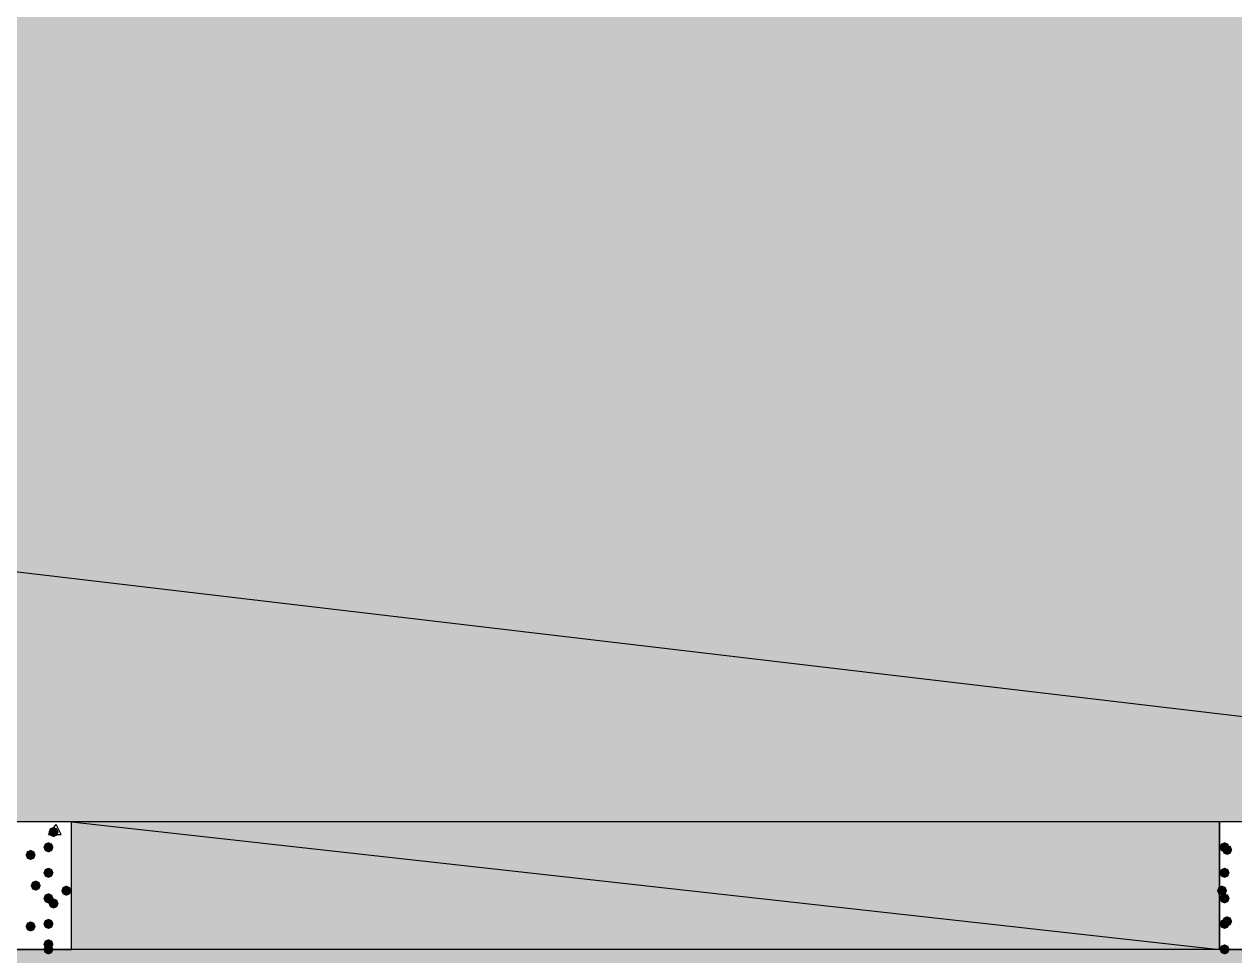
# Model space of a CAD drawing. Header units: millimetres. Extents: x 0 to 420, y 0 to 297.
# Drawn here: x 350.8 to 370.88, y 105.64 to 121.09 of the extents above; entities that cross this region are included whole.
import ezdxf

# ---------------------------------------------------------------- set-up
doc = ezdxf.new("R2010")
doc.units = ezdxf.units.MM
doc.layers.get('0').update_dxf_attribs({"linetype": 'CONTINUOUS'})

msp = doc.modelspace()

# ---------------------------------------------------------------- hatches: boundary and pattern name
at = {"true_color": 0x000008}
h = msp.add_hatch(color=0, dxfattribs=at)
h.paths.add_polyline_path([(385.826, 126.915333), (224.409, 126.915333), (385.826, 107.865333)], flags=0)
h.paths.add_polyline_path([(224.409, 126.915333), (385.826, 107.865333), (224.409, 107.865333)], flags=0)
at = {"true_color": 0x000007}
for points in [[(351.366667, 107.696), (351.341796, 107.636204), (351.282, 107.611333), (351.222204, 107.636204), (351.197333, 107.696), (351.222204, 107.755796), (351.282, 107.780667), (351.341796, 107.755796)], [(351.282, 107.442), (351.257129, 107.382204), (351.197333, 107.357333), (351.137538, 107.382204), (351.112667, 107.442), (351.137537, 107.501796), (351.197333, 107.526667), (351.257129, 107.501796)], [(370.797667, 107.442), (370.772796, 107.382204), (370.713, 107.357333), (370.653204, 107.382204), (370.628333, 107.442), (370.653204, 107.501796), (370.713, 107.526667), (370.772796, 107.501796)], [(370.84, 107.399667), (370.815129, 107.339871), (370.755333, 107.315), (370.695538, 107.339871), (370.670667, 107.399667), (370.695537, 107.459462), (370.755333, 107.484333), (370.815129, 107.459463)], [(350.985667, 107.315), (350.960796, 107.255204), (350.901, 107.230333), (350.841204, 107.255204), (350.816333, 107.315), (350.841204, 107.374796), (350.901, 107.399667), (350.960796, 107.374796)], [(351.282, 107.018667), (351.257129, 106.958871), (351.197333, 106.934), (351.137538, 106.958871), (351.112667, 107.018667), (351.137537, 107.078462), (351.197333, 107.103333), (351.257129, 107.078463)], [(351.282, 107.018667), (351.257129, 106.958871), (351.197333, 106.934), (351.137538, 106.958871), (351.112667, 107.018667), (351.137537, 107.078462), (351.197333, 107.103333), (351.257129, 107.078463)], [(370.797667, 107.018667), (370.772796, 106.958871), (370.713, 106.934), (370.653204, 106.958871), (370.628333, 107.018667), (370.653204, 107.078462), (370.713, 107.103333), (370.772796, 107.078463)], [(351.070333, 106.807), (351.045462, 106.747204), (350.985667, 106.722333), (350.925871, 106.747204), (350.901, 106.807), (350.925871, 106.866796), (350.985667, 106.891667), (351.045462, 106.866796)], [(351.282, 106.595333), (351.257129, 106.535538), (351.197333, 106.510667), (351.137538, 106.535538), (351.112667, 106.595333), (351.137537, 106.655129), (351.197333, 106.68), (351.257129, 106.655129)], [(351.578333, 106.722333), (351.553463, 106.662537), (351.493667, 106.637667), (351.433871, 106.662537), (351.409, 106.722333), (351.433871, 106.782129), (351.493667, 106.807), (351.553462, 106.782129)], [(370.755333, 106.722333), (370.730462, 106.662537), (370.670667, 106.637667), (370.610871, 106.662537), (370.586, 106.722333), (370.610871, 106.782129), (370.670667, 106.807), (370.730462, 106.782129)], [(370.797667, 106.595333), (370.772796, 106.535538), (370.713, 106.510667), (370.653204, 106.535538), (370.628333, 106.595333), (370.653204, 106.655129), (370.713, 106.68), (370.772796, 106.655129)], [(351.366667, 106.510667), (351.341796, 106.450871), (351.282, 106.426), (351.222204, 106.450871), (351.197333, 106.510667), (351.222204, 106.570462), (351.282, 106.595333), (351.341796, 106.570463)], [(370.84, 106.214333), (370.815129, 106.154537), (370.755333, 106.129667), (370.695538, 106.154537), (370.670667, 106.214333), (370.695537, 106.274129), (370.755333, 106.299), (370.815129, 106.274129)], [(350.985667, 106.129667), (350.960796, 106.069871), (350.901, 106.045), (350.841204, 106.069871), (350.816333, 106.129667), (350.841204, 106.189462), (350.901, 106.214333), (350.960796, 106.189463)], [(351.282, 106.172), (351.257129, 106.112204), (351.197333, 106.087333), (351.137538, 106.112204), (351.112667, 106.172), (351.137537, 106.231796), (351.197333, 106.256667), (351.257129, 106.231796)], [(370.797667, 106.172), (370.772796, 106.112204), (370.713, 106.087333), (370.653204, 106.112204), (370.628333, 106.172), (370.653204, 106.231796), (370.713, 106.256667), (370.772796, 106.231796)], [(351.282, 105.833333), (351.257129, 105.773538), (351.197333, 105.748667), (351.137538, 105.773538), (351.112667, 105.833333), (351.137537, 105.893129), (351.197333, 105.918), (351.257129, 105.893129)], [(351.282, 105.748667), (351.257129, 105.688871), (351.197333, 105.664), (351.137538, 105.688871), (351.112667, 105.748667), (351.137537, 105.808462), (351.197333, 105.833333), (351.257129, 105.808463)], [(370.797667, 105.748667), (370.772796, 105.688871), (370.713, 105.664), (370.653204, 105.688871), (370.628333, 105.748667), (370.653204, 105.808462), (370.713, 105.833333), (370.772796, 105.808463)]]:
    msp.add_hatch(color=0, dxfattribs=at).paths.add_polyline_path(points, flags=0)
at = {"true_color": 0x000008}
h = msp.add_hatch(color=0, dxfattribs=at)
h.paths.add_polyline_path([(370.628333, 107.865333), (351.578333, 107.865333), (370.628333, 105.748667)], flags=0)
h.paths.add_polyline_path([(351.578333, 107.865333), (370.628333, 105.748667), (351.578333, 105.748667)], flags=0)
h = msp.add_hatch(color=0, dxfattribs=at)
h.paths.add_polyline_path([(385.826, 105.748667), (39.708667, 105.748667), (385.826, 86.656333)], flags=0)
h.paths.add_polyline_path([(39.708667, 105.748667), (385.826, 86.656333), (39.708667, 86.656333)], flags=0)

# ---------------------------------------------------------------- linework, layer by layer
at = {"color": 0, "true_color": 0x000008}
for points in [[(385.826, 126.915333), (224.409, 126.915333), (385.826, 107.865333)], [(224.409, 126.915333), (385.826, 107.865333), (224.409, 107.865333)], [(370.628333, 107.865333), (351.578333, 107.865333), (370.628333, 105.748667)], [(351.578333, 107.865333), (370.628333, 105.748667), (351.578333, 105.748667)], [(385.826, 105.748667), (39.708667, 105.748667), (385.826, 86.656333)]]:
    msp.add_lwpolyline(points, close=True, dxfattribs=at)
at = {"color": 0, "true_color": 0x000007}
for points in [[(349.461667, 107.865333), (349.461667, 105.748667), (351.578333, 105.748667), (351.578333, 107.865333)], [(370.628333, 107.865333), (370.628333, 105.748667), (372.745, 105.748667), (372.745, 107.865333)]]:
    msp.add_lwpolyline(points, close=True, dxfattribs=at)
for points in [[(351.197333, 107.653667), (351.324333, 107.823)], [(351.409, 107.653667), (351.324333, 107.823)], [(351.197333, 107.653667), (351.409, 107.653667)]]:
    msp.add_lwpolyline(points, dxfattribs=at)

doc.saveas('drawing.dxf')
